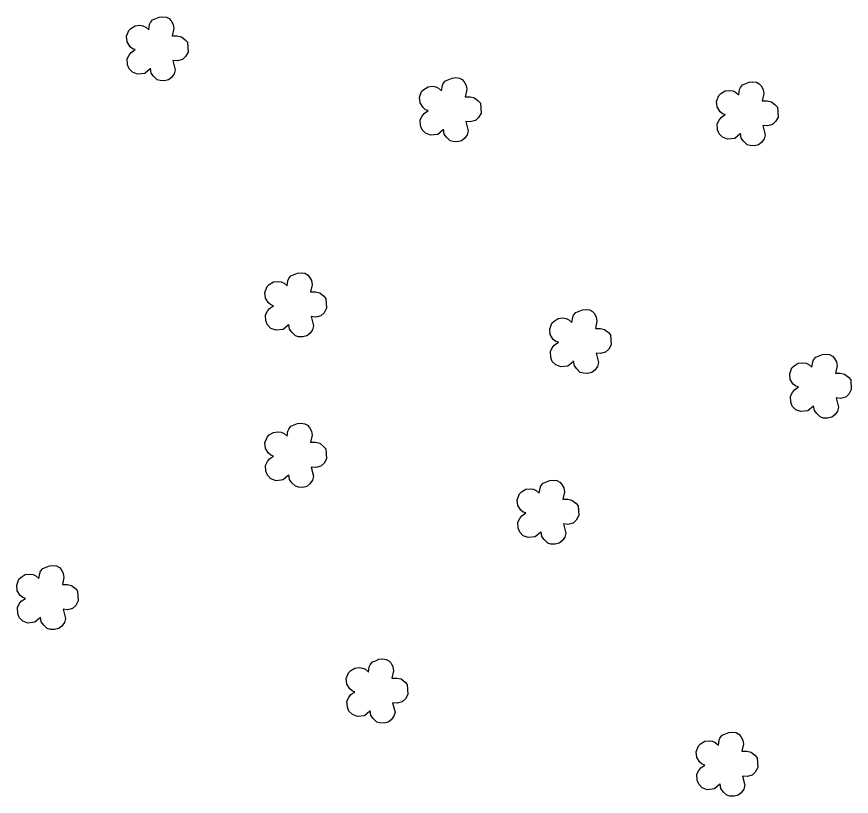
# Model space of a CAD drawing. Header units: inches. Extents: x 722598 to 724698, y 7810443 to 7813413.
# Drawn here: x 723081.7 to 723269.2, y 7811305.8 to 7811481 of the extents above; entities that cross this region are included whole.
import ezdxf

# ---------------------------------------------------------------- set-up
doc = ezdxf.new("R2010")
doc.units = ezdxf.units.IN
doc.header["$MEASUREMENT"] = 0
doc.linetypes.add('CONTINUO', pattern=[0])
doc.layers.add('MATO', color=3, linetype='Continuous')

msp = doc.modelspace()

# ---------------------------------------------------------------- linework, layer by layer
at = {"layer": 'MATO', "linetype": 'CONTINUO'}
for points in [[(723111.68, 7811469.32, 0), (723110.44, 7811468.27, 0), (723108.85, 7811468.09, 0), (723107.73, 7811468.53, 0), (723106.92, 7811469.32, 0), (723106.59, 7811470.22, 0), (723106.5, 7811471.55, 0), (723106.94, 7811472.39, 0), (723107.39, 7811473.01, 0), (723108.3, 7811473.63, 0), (723107.72, 7811473.81, 0), (723107.15, 7811474.28, 0), (723106.48, 7811475.34, 0), (723106.36, 7811476.61, 0), (723106.84, 7811477.92, 0), (723107.35, 7811478.39, 0), (723108.28, 7811478.96, 0), (723109.26, 7811479.09, 0), (723110.04, 7811478.98, 0), (723110.66, 7811478.7, 0), (723111.33, 7811478.09, 0), (723111.54, 7811479.24, 0), (723111.71, 7811479.71, 0), (723112.21, 7811480.35, 0), (723112.97, 7811480.62, 0), (723113.7, 7811480.95, 0), (723114.53, 7811481.02, 0), (723115.31, 7811480.91, 0), (723115.94, 7811480.58, 0), (723116.41, 7811480.07, 0), (723116.83, 7811479.25, 0), (723116.99, 7811478.35, 0), (723116.61, 7811476.73, 0), (723117.74, 7811476.75, 0), (723118.68, 7811476.52, 0), (723119.56, 7811475.82, 0), (723120.05, 7811475.26, 0), (723120.18, 7811473.04, 0), (723119.64, 7811472.05, 0), (723118.91, 7811471.38, 0), (723117.77, 7811471.08, 0), (723116.77, 7811471.17, 0), (723117.31, 7811469.09, 0), (723117.06, 7811468.2, 0), (723116.46, 7811467.36, 0), (723115.8, 7811466.83, 0), (723114.86, 7811466.6, 0), (723113.93, 7811466.66, 0), (723113.23, 7811466.86, 0), (723112.43, 7811467.64, 0), (723111.89, 7811468.35, 0), (723111.72, 7811469.43, 0)], [(723177.51, 7811455.61, 0), (723176.27, 7811454.57, 0), (723174.68, 7811454.39, 0), (723173.56, 7811454.82, 0), (723172.75, 7811455.61, 0), (723172.42, 7811456.51, 0), (723172.33, 7811457.84, 0), (723172.77, 7811458.68, 0), (723173.22, 7811459.3, 0), (723174.13, 7811459.92, 0), (723173.55, 7811460.11, 0), (723172.98, 7811460.58, 0), (723172.31, 7811461.64, 0), (723172.19, 7811462.9, 0), (723172.67, 7811464.22, 0), (723173.18, 7811464.69, 0), (723174.11, 7811465.26, 0), (723175.09, 7811465.39, 0), (723175.87, 7811465.27, 0), (723176.49, 7811464.99, 0), (723177.16, 7811464.39, 0), (723177.37, 7811465.54, 0), (723177.54, 7811466, 0), (723178.04, 7811466.64, 0), (723178.8, 7811466.92, 0), (723179.53, 7811467.24, 0), (723180.36, 7811467.32, 0), (723181.14, 7811467.21, 0), (723181.77, 7811466.87, 0), (723182.24, 7811466.36, 0), (723182.66, 7811465.55, 0), (723182.82, 7811464.64, 0), (723182.44, 7811463.03, 0), (723183.57, 7811463.04, 0), (723184.51, 7811462.82, 0), (723185.39, 7811462.12, 0), (723185.88, 7811461.56, 0), (723186.01, 7811459.34, 0), (723185.47, 7811458.34, 0), (723184.74, 7811457.68, 0), (723183.6, 7811457.37, 0), (723182.6, 7811457.46, 0), (723183.14, 7811455.38, 0), (723182.89, 7811454.5, 0), (723182.29, 7811453.65, 0), (723181.63, 7811453.13, 0), (723180.69, 7811452.9, 0), (723179.76, 7811452.95, 0), (723179.06, 7811453.15, 0), (723178.26, 7811453.94, 0), (723177.72, 7811454.65, 0), (723177.55, 7811455.72, 0)], [(723244.26, 7811454.7, 0), (723243.01, 7811453.65, 0), (723241.43, 7811453.47, 0), (723240.3, 7811453.91, 0), (723239.5, 7811454.7, 0), (723239.17, 7811455.6, 0), (723239.08, 7811456.93, 0), (723239.51, 7811457.77, 0), (723239.97, 7811458.39, 0), (723240.88, 7811459.01, 0), (723240.3, 7811459.19, 0), (723239.73, 7811459.67, 0), (723239.05, 7811460.73, 0), (723238.93, 7811461.99, 0), (723239.42, 7811463.3, 0), (723239.93, 7811463.77, 0), (723240.86, 7811464.34, 0), (723241.83, 7811464.47, 0), (723242.61, 7811464.36, 0), (723243.23, 7811464.08, 0), (723243.91, 7811463.47, 0), (723244.11, 7811464.63, 0), (723244.28, 7811465.09, 0), (723244.79, 7811465.73, 0), (723245.54, 7811466, 0), (723246.27, 7811466.33, 0), (723247.1, 7811466.4, 0), (723247.88, 7811466.29, 0), (723248.52, 7811465.96, 0), (723248.99, 7811465.45, 0), (723249.4, 7811464.63, 0), (723249.56, 7811463.73, 0), (723249.19, 7811462.11, 0), (723250.32, 7811462.13, 0), (723251.25, 7811461.9, 0), (723252.14, 7811461.2, 0), (723252.63, 7811460.65, 0), (723252.76, 7811458.42, 0), (723252.21, 7811457.43, 0), (723251.49, 7811456.76, 0), (723250.35, 7811456.46, 0), (723249.35, 7811456.55, 0), (723249.88, 7811454.47, 0), (723249.64, 7811453.58, 0), (723249.04, 7811452.74, 0), (723248.38, 7811452.21, 0), (723247.44, 7811451.98, 0), (723246.51, 7811452.04, 0), (723245.81, 7811452.24, 0), (723245.01, 7811453.02, 0), (723244.46, 7811453.73, 0), (723244.3, 7811454.81, 0)], [(723142.77, 7811411.76, 0), (723141.52, 7811410.71, 0), (723139.94, 7811410.53, 0), (723138.81, 7811410.97, 0), (723138.01, 7811411.75, 0), (723137.68, 7811412.65, 0), (723137.59, 7811413.98, 0), (723138.02, 7811414.82, 0), (723138.48, 7811415.45, 0), (723139.39, 7811416.06, 0), (723138.81, 7811416.25, 0), (723138.24, 7811416.72, 0), (723137.56, 7811417.78, 0), (723137.44, 7811419.04, 0), (723137.93, 7811420.36, 0), (723138.44, 7811420.83, 0), (723139.37, 7811421.4, 0), (723140.34, 7811421.53, 0), (723141.13, 7811421.42, 0), (723141.74, 7811421.13, 0), (723142.42, 7811420.53, 0), (723142.62, 7811421.68, 0), (723142.79, 7811422.14, 0), (723143.3, 7811422.78, 0), (723144.05, 7811423.06, 0), (723144.79, 7811423.38, 0), (723145.61, 7811423.46, 0), (723146.39, 7811423.35, 0), (723147.03, 7811423.01, 0), (723147.5, 7811422.5, 0), (723147.91, 7811421.69, 0), (723148.07, 7811420.78, 0), (723147.7, 7811419.17, 0), (723148.83, 7811419.18, 0), (723149.77, 7811418.96, 0), (723150.65, 7811418.26, 0), (723151.14, 7811417.7, 0), (723151.27, 7811415.48, 0), (723150.73, 7811414.48, 0), (723150, 7811413.82, 0), (723148.86, 7811413.51, 0), (723147.86, 7811413.6, 0), (723148.39, 7811411.53, 0), (723148.15, 7811410.64, 0), (723147.55, 7811409.79, 0), (723146.89, 7811409.27, 0), (723145.95, 7811409.04, 0), (723145.02, 7811409.09, 0), (723144.32, 7811409.29, 0), (723143.52, 7811410.08, 0), (723142.97, 7811410.79, 0), (723142.81, 7811411.86, 0)], [(723206.77, 7811403.53, 0), (723205.52, 7811402.49, 0), (723203.94, 7811402.3, 0), (723202.81, 7811402.74, 0), (723202.01, 7811403.53, 0), (723201.68, 7811404.43, 0), (723201.59, 7811405.76, 0), (723202.02, 7811406.6, 0), (723202.48, 7811407.22, 0), (723203.39, 7811407.84, 0), (723202.81, 7811408.03, 0), (723202.24, 7811408.5, 0), (723201.57, 7811409.56, 0), (723201.44, 7811410.82, 0), (723201.93, 7811412.13, 0), (723202.44, 7811412.61, 0), (723203.37, 7811413.17, 0), (723204.35, 7811413.31, 0), (723205.13, 7811413.19, 0), (723205.74, 7811412.91, 0), (723206.42, 7811412.3, 0), (723206.62, 7811413.46, 0), (723206.8, 7811413.92, 0), (723207.3, 7811414.56, 0), (723208.05, 7811414.83, 0), (723208.79, 7811415.16, 0), (723209.61, 7811415.24, 0), (723210.39, 7811415.12, 0), (723211.03, 7811414.79, 0), (723211.5, 7811414.28, 0), (723211.91, 7811413.47, 0), (723212.07, 7811412.56, 0), (723211.7, 7811410.94, 0), (723212.83, 7811410.96, 0), (723213.77, 7811410.74, 0), (723214.65, 7811410.04, 0), (723215.14, 7811409.48, 0), (723215.27, 7811407.25, 0), (723214.73, 7811406.26, 0), (723214, 7811405.6, 0), (723212.86, 7811405.29, 0), (723211.86, 7811405.38, 0), (723212.4, 7811403.3, 0), (723212.15, 7811402.42, 0), (723211.55, 7811401.57, 0), (723210.89, 7811401.05, 0), (723209.95, 7811400.81, 0), (723209.02, 7811400.87, 0), (723208.32, 7811401.07, 0), (723207.52, 7811401.85, 0), (723206.98, 7811402.56, 0), (723206.81, 7811403.64, 0)], [(723260.71, 7811393.48, 0), (723259.47, 7811392.44, 0), (723257.89, 7811392.25, 0), (723256.76, 7811392.69, 0), (723255.96, 7811393.48, 0), (723255.63, 7811394.38, 0), (723255.54, 7811395.71, 0), (723255.97, 7811396.55, 0), (723256.42, 7811397.17, 0), (723257.33, 7811397.79, 0), (723256.75, 7811397.98, 0), (723256.18, 7811398.45, 0), (723255.51, 7811399.51, 0), (723255.39, 7811400.77, 0), (723255.87, 7811402.08, 0), (723256.38, 7811402.56, 0), (723257.31, 7811403.12, 0), (723258.29, 7811403.25, 0), (723259.07, 7811403.14, 0), (723259.69, 7811402.86, 0), (723260.36, 7811402.25, 0), (723260.57, 7811403.41, 0), (723260.74, 7811403.87, 0), (723261.25, 7811404.51, 0), (723262, 7811404.78, 0), (723262.73, 7811405.11, 0), (723263.56, 7811405.19, 0), (723264.34, 7811405.07, 0), (723264.97, 7811404.74, 0), (723265.44, 7811404.23, 0), (723265.86, 7811403.42, 0), (723266.02, 7811402.51, 0), (723265.64, 7811400.89, 0), (723266.78, 7811400.91, 0), (723267.71, 7811400.69, 0), (723268.59, 7811399.99, 0), (723269.08, 7811399.43, 0), (723269.22, 7811397.2, 0), (723268.67, 7811396.21, 0), (723267.95, 7811395.54, 0), (723266.81, 7811395.24, 0), (723265.81, 7811395.33, 0), (723266.34, 7811393.25, 0), (723266.1, 7811392.37, 0), (723265.5, 7811391.52, 0), (723264.83, 7811390.99, 0), (723263.89, 7811390.76, 0), (723262.96, 7811390.82, 0), (723262.26, 7811391.02, 0), (723261.46, 7811391.8, 0), (723260.92, 7811392.51, 0), (723260.75, 7811393.59, 0)], [(723142.77, 7811377.95, 0), (723141.52, 7811376.9, 0), (723139.94, 7811376.72, 0), (723138.81, 7811377.16, 0), (723138.01, 7811377.94, 0), (723137.68, 7811378.85, 0), (723137.59, 7811380.18, 0), (723138.02, 7811381.02, 0), (723138.48, 7811381.64, 0), (723139.39, 7811382.26, 0), (723138.81, 7811382.44, 0), (723138.24, 7811382.91, 0), (723137.56, 7811383.97, 0), (723137.44, 7811385.24, 0), (723137.93, 7811386.55, 0), (723138.44, 7811387.02, 0), (723139.37, 7811387.59, 0), (723140.34, 7811387.72, 0), (723141.13, 7811387.61, 0), (723141.74, 7811387.32, 0), (723142.42, 7811386.72, 0), (723142.62, 7811387.87, 0), (723142.79, 7811388.34, 0), (723143.3, 7811388.98, 0), (723144.05, 7811389.25, 0), (723144.79, 7811389.58, 0), (723145.61, 7811389.65, 0), (723146.39, 7811389.54, 0), (723147.03, 7811389.21, 0), (723147.5, 7811388.7, 0), (723147.91, 7811387.88, 0), (723148.07, 7811386.98, 0), (723147.7, 7811385.36, 0), (723148.83, 7811385.38, 0), (723149.77, 7811385.15, 0), (723150.65, 7811384.45, 0), (723151.14, 7811383.89, 0), (723151.27, 7811381.67, 0), (723150.73, 7811380.67, 0), (723150, 7811380.01, 0), (723148.86, 7811379.71, 0), (723147.86, 7811379.8, 0), (723148.39, 7811377.72, 0), (723148.15, 7811376.83, 0), (723147.55, 7811375.99, 0), (723146.89, 7811375.46, 0), (723145.95, 7811375.23, 0), (723145.02, 7811375.29, 0), (723144.32, 7811375.48, 0), (723143.52, 7811376.27, 0), (723142.97, 7811376.98, 0), (723142.81, 7811378.06, 0)], [(723199.46, 7811365.16, 0), (723198.21, 7811364.11, 0), (723196.63, 7811363.93, 0), (723195.5, 7811364.37, 0), (723194.7, 7811365.15, 0), (723194.37, 7811366.05, 0), (723194.28, 7811367.39, 0), (723194.71, 7811368.23, 0), (723195.16, 7811368.85, 0), (723196.08, 7811369.47, 0), (723195.5, 7811369.65, 0), (723194.92, 7811370.12, 0), (723194.25, 7811371.18, 0), (723194.13, 7811372.44, 0), (723194.62, 7811373.76, 0), (723195.13, 7811374.23, 0), (723196.06, 7811374.8, 0), (723197.03, 7811374.93, 0), (723197.81, 7811374.82, 0), (723198.43, 7811374.53, 0), (723199.11, 7811373.93, 0), (723199.31, 7811375.08, 0), (723199.48, 7811375.54, 0), (723199.99, 7811376.18, 0), (723200.74, 7811376.46, 0), (723201.47, 7811376.79, 0), (723202.3, 7811376.86, 0), (723203.08, 7811376.75, 0), (723203.71, 7811376.41, 0), (723204.19, 7811375.9, 0), (723204.6, 7811375.09, 0), (723204.76, 7811374.18, 0), (723204.39, 7811372.57, 0), (723205.52, 7811372.59, 0), (723206.45, 7811372.36, 0), (723207.34, 7811371.66, 0), (723207.82, 7811371.1, 0), (723207.96, 7811368.88, 0), (723207.41, 7811367.88, 0), (723206.69, 7811367.22, 0), (723205.55, 7811366.92, 0), (723204.55, 7811367, 0), (723205.08, 7811364.93, 0), (723204.84, 7811364.04, 0), (723204.24, 7811363.2, 0), (723203.58, 7811362.67, 0), (723202.64, 7811362.44, 0), (723201.7, 7811362.49, 0), (723201.01, 7811362.69, 0), (723200.21, 7811363.48, 0), (723199.66, 7811364.19, 0), (723199.49, 7811365.26, 0)], [(723087, 7811345.97, 0), (723085.75, 7811344.92, 0), (723084.17, 7811344.74, 0), (723083.04, 7811345.18, 0), (723082.24, 7811345.97, 0), (723081.91, 7811346.87, 0), (723081.82, 7811348.2, 0), (723082.25, 7811349.04, 0), (723082.71, 7811349.66, 0), (723083.62, 7811350.28, 0), (723083.04, 7811350.46, 0), (723082.46, 7811350.93, 0), (723081.79, 7811351.99, 0), (723081.67, 7811353.26, 0), (723082.16, 7811354.57, 0), (723082.67, 7811355.04, 0), (723083.6, 7811355.61, 0), (723084.57, 7811355.74, 0), (723085.35, 7811355.63, 0), (723085.97, 7811355.34, 0), (723086.65, 7811354.74, 0), (723086.85, 7811355.89, 0), (723087.02, 7811356.36, 0), (723087.53, 7811357, 0), (723088.28, 7811357.27, 0), (723089.01, 7811357.6, 0), (723089.84, 7811357.67, 0), (723090.62, 7811357.56, 0), (723091.26, 7811357.23, 0), (723091.73, 7811356.72, 0), (723092.14, 7811355.9, 0), (723092.3, 7811355, 0), (723091.93, 7811353.38, 0), (723093.06, 7811353.4, 0), (723093.99, 7811353.17, 0), (723094.88, 7811352.47, 0), (723095.37, 7811351.91, 0), (723095.5, 7811349.69, 0), (723094.95, 7811348.7, 0), (723094.23, 7811348.03, 0), (723093.09, 7811347.73, 0), (723092.09, 7811347.82, 0), (723092.62, 7811345.74, 0), (723092.38, 7811344.85, 0), (723091.78, 7811344.01, 0), (723091.12, 7811343.48, 0), (723090.18, 7811343.25, 0), (723089.25, 7811343.31, 0), (723088.55, 7811343.51, 0), (723087.75, 7811344.29, 0), (723087.2, 7811345, 0), (723087.03, 7811346.08, 0)], [(723161.05, 7811324.95, 0), (723159.81, 7811323.91, 0), (723158.23, 7811323.73, 0), (723157.1, 7811324.16, 0), (723156.3, 7811324.95, 0), (723155.97, 7811325.85, 0), (723155.88, 7811327.18, 0), (723156.31, 7811328.02, 0), (723156.76, 7811328.64, 0), (723157.68, 7811329.26, 0), (723157.1, 7811329.45, 0), (723156.52, 7811329.92, 0), (723155.85, 7811330.98, 0), (723155.73, 7811332.24, 0), (723156.21, 7811333.56, 0), (723156.72, 7811334.03, 0), (723157.65, 7811334.6, 0), (723158.63, 7811334.73, 0), (723159.41, 7811334.61, 0), (723160.03, 7811334.33, 0), (723160.71, 7811333.73, 0), (723160.91, 7811334.88, 0), (723161.08, 7811335.34, 0), (723161.59, 7811335.98, 0), (723162.34, 7811336.26, 0), (723163.07, 7811336.58, 0), (723163.9, 7811336.66, 0), (723164.68, 7811336.55, 0), (723165.31, 7811336.21, 0), (723165.79, 7811335.7, 0), (723166.2, 7811334.89, 0), (723166.36, 7811333.98, 0), (723165.98, 7811332.37, 0), (723167.12, 7811332.38, 0), (723168.05, 7811332.16, 0), (723168.93, 7811331.46, 0), (723169.42, 7811330.9, 0), (723169.56, 7811328.68, 0), (723169.01, 7811327.68, 0), (723168.29, 7811327.02, 0), (723167.15, 7811326.71, 0), (723166.15, 7811326.8, 0), (723166.68, 7811324.72, 0), (723166.44, 7811323.84, 0), (723165.84, 7811322.99, 0), (723165.18, 7811322.47, 0), (723164.24, 7811322.24, 0), (723163.3, 7811322.29, 0), (723162.61, 7811322.49, 0), (723161.81, 7811323.28, 0), (723161.26, 7811323.99, 0), (723161.09, 7811325.06, 0)], [(723239.69, 7811308.51, 0), (723238.44, 7811307.46, 0), (723236.86, 7811307.28, 0), (723235.73, 7811307.72, 0), (723234.93, 7811308.5, 0), (723234.6, 7811309.4, 0), (723234.51, 7811310.74, 0), (723234.94, 7811311.58, 0), (723235.39, 7811312.2, 0), (723236.31, 7811312.82, 0), (723235.73, 7811313, 0), (723235.15, 7811313.47, 0), (723234.48, 7811314.53, 0), (723234.36, 7811315.8, 0), (723234.85, 7811317.11, 0), (723235.36, 7811317.58, 0), (723236.29, 7811318.15, 0), (723237.26, 7811318.28, 0), (723238.04, 7811318.17, 0), (723238.66, 7811317.88, 0), (723239.34, 7811317.28, 0), (723239.54, 7811318.43, 0), (723239.71, 7811318.89, 0), (723240.22, 7811319.53, 0), (723240.97, 7811319.81, 0), (723241.7, 7811320.14, 0), (723242.53, 7811320.21, 0), (723243.31, 7811320.1, 0), (723243.94, 7811319.76, 0), (723244.42, 7811319.26, 0), (723244.83, 7811318.44, 0), (723244.99, 7811317.53, 0), (723244.61, 7811315.92, 0), (723245.75, 7811315.94, 0), (723246.68, 7811315.71, 0), (723247.56, 7811315.01, 0), (723248.05, 7811314.45, 0), (723248.19, 7811312.23, 0), (723247.64, 7811311.23, 0), (723246.92, 7811310.57, 0), (723245.78, 7811310.27, 0), (723244.78, 7811310.35, 0), (723245.31, 7811308.28, 0), (723245.07, 7811307.39, 0), (723244.47, 7811306.55, 0), (723243.81, 7811306.02, 0), (723242.87, 7811305.79, 0), (723241.93, 7811305.85, 0), (723241.24, 7811306.04, 0), (723240.44, 7811306.83, 0), (723239.89, 7811307.54, 0), (723239.72, 7811308.61, 0)]]:
    msp.add_polyline3d(points, dxfattribs=at)

doc.saveas('drawing.dxf')
